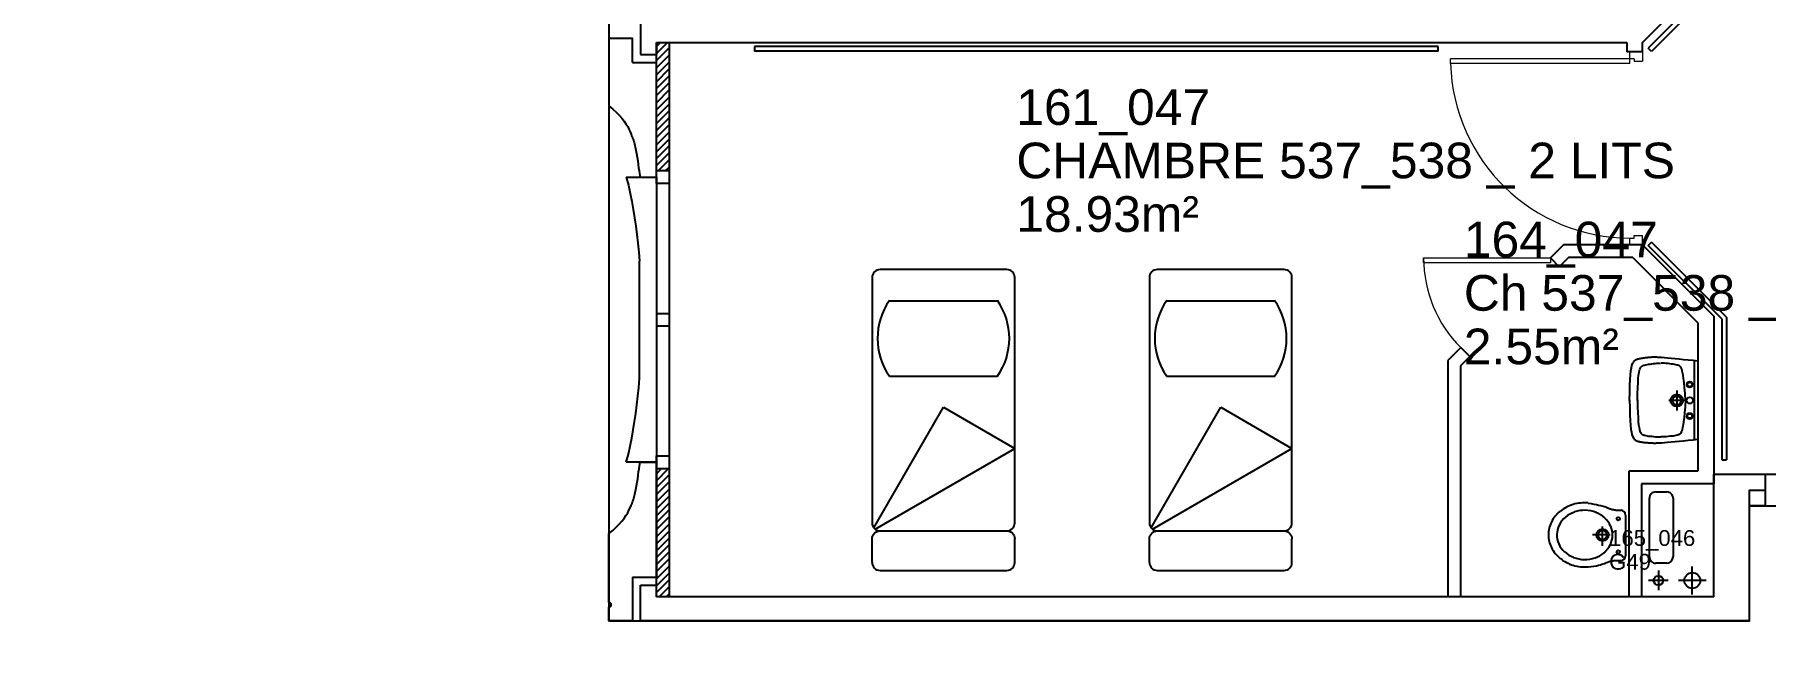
# Model space of a CAD drawing. Header units: metres. Extents: x -5 to 211, y -2 to 116.
# Drawn here: x 154.73 to 165.65, y 45.27 to 49.15 of the extents above; entities that cross this region are included whole.
import ezdxf

# ---------------------------------------------------------------- set-up
doc = ezdxf.new("R2010")
doc.units = ezdxf.units.M
doc.header["$MEASUREMENT"] = 0
doc.linetypes.add('CONTINU', pattern=[0])
doc.layers.get('0').update_dxf_attribs({"linetype": 'CONTINUOUS'})
for name, color, linetype in [('004 isolation', 7, 'CONTINUOUS'), ('006 sanitaire', 5, 'CONTINUOUS'), ('009 main courante', 171, 'CONTINUOUS'), ('400 Lits', 150, 'CONTINUOUS'), ('A_CHASS', 4, 'CONTINUOUS'), ('A_Etiqu_Gaine', 8, 'CONTINUOUS'), ('A_Etiqu_Gaine_code', 8, 'CONTINUOUS'), ('A_Etiqu_Local', 8, 'CONTINUOUS'), ('A_MURS_ALÈG', 7, 'CONTINU'), ('A_MURS_CLOI', 7, 'CONTINUOUS'), ('A_MURS_STRU', 7, 'CONTINU'), ('CONTOUR', 54, 'CONTINUOUS')]:
    doc.layers.add(name, color=color, linetype=linetype)
doc.layers.add('A_PORT', color=8, linetype='CONTINUOUS', lineweight=0)
doc.styles.add('Attribut', font='arial.ttf')

# ---------------------------------------------------------------- blocks, each defined once
blk = doc.blocks.new('A_Etiqu_Local')
at = {"style": 'Attribut', "flags": 1}
for tag, p in [('CODE_HOPITAL', (-0.446, 1.964)), ('CODE_SITE', (-0.446, 1.739)), ('CODE_BATIMENT', (-0.446, 1.514)), ('CODE_SECTEUR', (-0.446, 1.289)), ('CODE_ETAGE', (-0.446, 1.064)), ('NOM_NORMALISE', (-0.446, -0.843)), ('SECTEUR_ACTIVITE', (-0.446, -1.068)), ('SOUS_SECTEUR_ACTIVITE', (-0.446, -1.293)), ('VOLUME', (-0.446, -1.518)), ('SERVICE', (-0.446, -1.743)), ('CODE_UG', (-0.446, -1.968)), ('CODE_UA', (-0.446, -2.193)), ('CODE_POLE', (-0.446, -2.418)), ('OCCUPANT_EXTERNE', (-0.446, -2.643)), ('DISPONIBILITE', (-0.446, -2.868)), ('ACCES_HANDICAPES', (-0.446, -3.093)), ('NATURE_SOL', (-0.446, -3.318)), ('RISQUE_LABORATOIRE', (-0.446, -3.543)), ('AMIANTE', (-0.446, -3.768))]:
    blk.add_attdef(tag, p, '', height=0.15, dxfattribs=at)
at = {"layer": 'A_Etiqu_Local', "style": 'Attribut'}
for tag, p in [('CODE_PIECE', (-0.444, 0.528)), ('NOM_USAGE', (-0.444, 0.191)), ('SURFACE', (-0.444, -0.147))]:
    blk.add_attdef(tag, p, '', height=0.225, dxfattribs=at)
blk = doc.blocks.new('A_Etiqu_Gaine')
at = {"style": 'Attribut', "flags": 1}
for tag, p in [('CODE_HOPITAL', (-0.432, 0.865)), ('CODE_SITE', (-0.432, 0.715)), ('CODE_BATIMENT', (-0.432, 0.565)), ('CODE_SECTEUR', (-0.432, 0.415)), ('CODE_ETAGE', (-0.432, 0.265)), ('NOM_NORMALISE', (-0.432, -0.335)), ('SECTEUR_ACTIVITE', (-0.432, -0.485)), ('SOUS_SECTEUR_ACTIVITE', (-0.432, -0.635)), ('SURFACE', (-0.432, -0.785)), ('CODE_UG', (-0.432, -0.935)), ('CODE_POLE', (-0.432, -1.085)), ('AMIANTE', (-0.432, -1.235))]:
    blk.add_attdef(tag, p, '', height=0.1, dxfattribs=at)
at = {"layer": 'A_Etiqu_Gaine', "style": 'Attribut'}
blk.add_attdef('NOM_USAGE', (-0.432, -0.185), '', height=0.1, dxfattribs=at)
at = {"layer": 'A_Etiqu_Gaine_code', "style": 'Attribut'}
blk.add_attdef('CODE_PIECE', (-0.432, -0.035), '', height=0.1, dxfattribs=at)

msp = doc.modelspace()

# ---------------------------------------------------------------- linework, layer by layer
at = {"layer": '004 isolation', "color": 8, "linetype": 'Continuous'}
for p, q in [((158.676, 49.096), (158.65, 49.07)), ((158.65, 49.026), (158.721, 49.096)), ((158.65, 49.096), (158.73, 49.096)), ((158.65, 48.206), (158.65, 49.096)), ((158.73, 49.062), (158.65, 48.982)), ((158.73, 49.096), (158.73, 48.206)), ((158.65, 48.937), (158.73, 49.017)), ((158.73, 48.973), (158.65, 48.893)), ((158.65, 48.849), (158.73, 48.929)), ((158.73, 48.885), (158.65, 48.805)), ((158.65, 48.761), (158.73, 48.841)), ((158.73, 48.797), (158.65, 48.716)), ((158.65, 48.672), (158.73, 48.752)), ((158.73, 48.708), (158.65, 48.628)), ((158.65, 48.584), (158.73, 48.664)), ((158.73, 48.62), (158.65, 48.54)), ((158.65, 48.496), (158.73, 48.576)), ((158.73, 48.531), (158.65, 48.451)), ((158.65, 48.407), (158.73, 48.487)), ((158.73, 48.443), (158.65, 48.363)), ((158.65, 48.319), (158.73, 48.399)), ((158.73, 48.355), (158.662, 48.286)), ((158.706, 48.286), (158.73, 48.31)), ((158.73, 48.286), (158.65, 48.286)), ((158.73, 48.206), (158.65, 48.206)), ((158.65, 46.486), (158.73, 46.486)), ((158.65, 45.596), (158.65, 46.486)), ((158.73, 46.486), (158.73, 45.596)), ((158.682, 46.406), (158.65, 46.374)), ((158.65, 46.33), (158.727, 46.406)), ((158.65, 46.406), (158.73, 46.406)), ((158.73, 46.366), (158.65, 46.286)), ((158.65, 46.242), (158.73, 46.322)), ((158.73, 46.277), (158.65, 46.197)), ((158.65, 46.153), (158.73, 46.233)), ((158.73, 46.189), (158.65, 46.109)), ((158.65, 46.065), (158.73, 46.145)), ((158.73, 46.101), (158.65, 46.021)), ((158.65, 45.976), (158.73, 46.056)), ((158.73, 46.012), (158.65, 45.932)), ((158.65, 45.888), (158.73, 45.968)), ((158.73, 45.924), (158.65, 45.844)), ((158.65, 45.8), (158.73, 45.88)), ((158.73, 45.836), (158.65, 45.756)), ((158.65, 45.711), (158.73, 45.791)), ((158.73, 45.747), (158.65, 45.667)), ((158.65, 45.623), (158.73, 45.703)), ((158.73, 45.596), (158.65, 45.596)), ((158.73, 45.659), (158.668, 45.596)), ((158.712, 45.596), (158.73, 45.615))]:
    msp.add_line(p, q, dxfattribs=at)
at = {"layer": '006 sanitaire', "color": 8, "linetype": 'Continuous'}
for p, q in [((164.823, 47.087), (164.826, 47.089)), ((164.826, 47.089), (164.829, 47.091)), ((164.829, 47.091), (164.831, 47.093)), ((164.831, 47.093), (164.835, 47.095)), ((164.835, 47.095), (164.838, 47.096)), ((164.838, 47.096), (164.842, 47.098)), ((164.842, 47.098), (164.846, 47.099)), ((164.846, 47.099), (164.85, 47.1)), ((164.85, 47.1), (164.855, 47.101)), ((164.855, 47.101), (164.86, 47.102)), ((164.86, 47.102), (164.866, 47.103)), ((164.866, 47.103), (164.872, 47.104)), ((164.872, 47.104), (164.878, 47.105)), ((164.878, 47.105), (164.885, 47.106)), ((164.885, 47.106), (164.891, 47.107)), ((164.891, 47.107), (164.898, 47.108)), ((164.898, 47.108), (164.904, 47.108)), ((164.904, 47.108), (164.911, 47.109)), ((164.911, 47.109), (164.917, 47.109)), ((164.917, 47.109), (164.923, 47.11)), ((164.923, 47.11), (164.929, 47.11)), ((164.929, 47.11), (164.934, 47.111)), ((164.934, 47.111), (164.94, 47.111)), ((164.94, 47.111), (164.945, 47.111)), ((164.945, 47.111), (164.951, 47.111)), ((164.951, 47.111), (164.957, 47.111)), ((164.957, 47.111), (164.964, 47.111)), ((164.964, 47.111), (164.97, 47.11)), ((164.97, 47.11), (164.978, 47.11)), ((164.978, 47.11), (164.994, 47.109)), ((164.994, 47.109), (165.013, 47.108)), ((165.013, 47.108), (165.033, 47.106)), ((165.033, 47.106), (165.056, 47.104)), ((165.056, 47.104), (165.08, 47.101)), ((165.08, 47.101), (165.107, 47.099)), ((165.107, 47.099), (165.134, 47.096)), ((165.134, 47.096), (165.163, 47.093)), ((165.163, 47.093), (165.194, 47.09)), ((165.194, 47.09), (165.225, 47.087)), ((164.797, 46.969), (164.799, 46.999)), ((164.799, 46.999), (164.802, 47.023)), ((164.802, 47.023), (164.805, 47.042)), ((164.805, 47.042), (164.808, 47.057)), ((164.808, 47.057), (164.812, 47.069)), ((164.812, 47.069), (164.817, 47.077)), ((164.817, 47.077), (164.821, 47.084)), ((164.821, 47.084), (164.823, 47.087)), ((165.2, 47.087), (165.2, 46.591)), ((165.225, 47.087), (165.225, 46.591)), ((164.793, 46.837), (164.794, 46.889)), ((164.794, 46.889), (164.795, 46.932)), ((164.795, 46.932), (164.797, 46.969)), ((165.091, 46.9), (165.091, 46.774)), ((164.793, 46.841), (164.794, 46.79)), ((164.794, 46.79), (164.795, 46.746)), ((165.142, 46.837), (165.04, 46.837)), ((164.795, 46.746), (164.797, 46.71)), ((164.797, 46.71), (164.799, 46.68)), ((164.799, 46.68), (164.802, 46.655)), ((164.802, 46.655), (164.805, 46.636)), ((164.805, 46.636), (164.808, 46.621)), ((164.808, 46.621), (164.812, 46.61)), ((164.812, 46.61), (164.817, 46.601)), ((164.817, 46.601), (164.821, 46.594)), ((164.821, 46.594), (164.823, 46.591)), ((164.823, 46.591), (164.826, 46.589)), ((164.826, 46.589), (164.829, 46.587)), ((164.829, 46.587), (164.831, 46.585)), ((164.831, 46.585), (164.835, 46.583)), ((164.835, 46.583), (164.838, 46.582)), ((164.838, 46.582), (164.842, 46.58)), ((164.842, 46.58), (164.846, 46.579)), ((164.846, 46.579), (164.85, 46.578)), ((164.85, 46.578), (164.855, 46.577)), ((164.855, 46.577), (164.86, 46.576)), ((164.86, 46.576), (164.866, 46.575)), ((164.866, 46.575), (164.872, 46.574)), ((164.872, 46.574), (164.878, 46.573)), ((164.878, 46.573), (164.885, 46.572)), ((164.885, 46.572), (164.891, 46.571)), ((164.891, 46.571), (164.898, 46.571)), ((164.898, 46.571), (164.904, 46.57)), ((164.904, 46.57), (164.911, 46.569)), ((164.911, 46.569), (164.917, 46.569)), ((164.917, 46.569), (164.923, 46.568)), ((164.923, 46.568), (164.929, 46.568)), ((164.929, 46.568), (164.934, 46.568)), ((164.934, 46.568), (164.94, 46.568)), ((164.94, 46.568), (164.945, 46.567)), ((164.945, 46.567), (164.951, 46.567)), ((164.951, 46.567), (164.957, 46.567)), ((164.957, 46.567), (164.964, 46.568)), ((164.964, 46.568), (164.97, 46.568)), ((164.97, 46.568), (164.978, 46.568)), ((164.978, 46.568), (164.994, 46.569)), ((164.994, 46.569), (165.013, 46.571)), ((165.013, 46.571), (165.033, 46.573)), ((165.033, 46.573), (165.056, 46.575)), ((165.056, 46.575), (165.08, 46.577)), ((165.08, 46.577), (165.107, 46.58)), ((165.107, 46.58), (165.134, 46.582)), ((165.134, 46.582), (165.163, 46.585)), ((165.163, 46.585), (165.194, 46.588)), ((165.194, 46.588), (165.225, 46.591)), ((164.918, 45.849), (164.918, 46.219)), ((164.958, 46.259), (165.028, 46.259)), ((165.068, 46.219), (165.068, 45.849)), ((164.532, 46.188), (164.551, 46.185)), ((164.551, 46.185), (164.568, 46.182)), ((164.568, 46.182), (164.584, 46.179)), ((164.584, 46.179), (164.597, 46.176)), ((164.597, 46.176), (164.609, 46.173)), ((164.609, 46.173), (164.619, 46.171)), ((164.619, 46.171), (164.627, 46.168)), ((164.627, 46.168), (164.635, 46.166)), ((164.635, 46.166), (164.642, 46.164)), ((164.642, 46.164), (164.647, 46.161)), ((164.647, 46.161), (164.65, 46.161)), ((164.65, 46.161), (164.652, 46.16)), ((164.652, 46.16), (164.655, 46.159)), ((164.655, 46.159), (164.657, 46.158)), ((164.657, 46.158), (164.659, 46.157)), ((164.659, 46.157), (164.661, 46.156)), ((164.661, 46.156), (164.663, 46.156)), ((164.663, 46.156), (164.665, 46.155)), ((164.665, 46.155), (164.667, 46.154)), ((164.667, 46.154), (164.669, 46.153)), ((164.669, 46.153), (164.672, 46.153)), ((164.672, 46.153), (164.674, 46.152)), ((164.674, 46.152), (164.676, 46.151)), ((164.676, 46.151), (164.678, 46.15)), ((164.678, 46.15), (164.68, 46.15)), ((164.68, 46.15), (164.683, 46.149)), ((164.683, 46.149), (164.685, 46.148)), ((164.685, 46.148), (164.687, 46.148)), ((164.687, 46.148), (164.69, 46.147)), ((164.69, 46.147), (164.692, 46.147)), ((164.692, 46.147), (164.696, 46.146)), ((164.696, 46.146), (164.701, 46.145)), ((164.701, 46.145), (164.705, 46.145)), ((164.705, 46.145), (164.709, 46.144)), ((164.709, 46.144), (164.713, 46.144)), ((164.713, 46.144), (164.718, 46.144)), ((164.718, 46.144), (164.722, 46.144)), ((164.722, 46.144), (164.727, 46.144)), ((164.727, 46.144), (164.731, 46.144)), ((164.731, 46.144), (164.736, 46.144)), ((164.736, 46.144), (164.739, 46.143)), ((164.768, 46.113), (164.768, 45.856)), ((164.622, 45.919), (164.622, 46.041)), ((164.671, 45.987), (164.559, 45.987)), ((164.532, 45.787), (164.551, 45.789)), ((164.551, 45.789), (164.568, 45.791)), ((164.568, 45.791), (164.584, 45.793)), ((164.584, 45.793), (164.597, 45.796)), ((164.597, 45.796), (164.609, 45.799)), ((164.609, 45.799), (164.619, 45.802)), ((164.619, 45.802), (164.627, 45.805)), ((164.627, 45.805), (164.635, 45.808)), ((164.635, 45.808), (164.642, 45.81)), ((164.642, 45.81), (164.647, 45.813)), ((164.647, 45.813), (164.65, 45.814)), ((164.65, 45.814), (164.652, 45.815)), ((164.652, 45.815), (164.655, 45.816)), ((164.655, 45.816), (164.657, 45.817)), ((164.657, 45.817), (164.659, 45.817)), ((164.659, 45.817), (164.661, 45.818)), ((164.661, 45.818), (164.663, 45.819)), ((164.663, 45.819), (164.665, 45.82)), ((164.665, 45.82), (164.667, 45.82)), ((164.667, 45.82), (164.669, 45.821)), ((164.669, 45.821), (164.672, 45.821)), ((164.672, 45.821), (164.674, 45.822)), ((164.674, 45.822), (164.676, 45.822)), ((164.676, 45.822), (164.678, 45.823)), ((164.678, 45.823), (164.68, 45.823)), ((164.68, 45.823), (164.683, 45.823)), ((164.683, 45.823), (164.685, 45.824)), ((164.685, 45.824), (164.687, 45.824)), ((164.687, 45.824), (164.69, 45.824)), ((164.69, 45.824), (164.692, 45.825)), ((164.692, 45.825), (164.696, 45.825)), ((164.696, 45.825), (164.701, 45.825)), ((164.701, 45.825), (164.705, 45.826)), ((164.705, 45.826), (164.709, 45.826)), ((164.709, 45.826), (164.713, 45.826)), ((164.713, 45.826), (164.718, 45.826)), ((164.718, 45.826), (164.722, 45.826)), ((164.722, 45.826), (164.727, 45.826)), ((164.727, 45.826), (164.731, 45.826)), ((164.731, 45.826), (164.736, 45.826)), ((164.736, 45.826), (164.739, 45.826)), ((165.028, 45.809), (164.958, 45.809)), ((165.189, 45.612), (165.189, 45.788)), ((165.036, 45.7), (164.913, 45.7)), ((164.975, 45.762), (164.975, 45.639)), ((165.277, 45.7), (165.101, 45.7))]:
    msp.add_line(p, q, dxfattribs=at)
for points in [[(164.844, 46.837), (164.844, 46.881), (164.845, 46.918), (164.847, 46.949), (164.848, 46.975), (164.85, 46.996), (164.853, 47.012), (164.855, 47.025), (164.858, 47.034), (164.862, 47.042), (164.865, 47.047), (164.865, 47.047), (164.867, 47.049), (164.868, 47.051), (164.87, 47.053), (164.872, 47.054), (164.874, 47.056), (164.877, 47.057), (164.879, 47.058), (164.882, 47.059), (164.885, 47.06), (164.888, 47.06), (164.888, 47.06), (164.895, 47.062), (164.904, 47.064), (164.913, 47.065), (164.923, 47.066), (164.933, 47.068), (164.944, 47.069), (164.955, 47.07), (164.966, 47.071), (164.977, 47.071), (164.988, 47.072)], [(165.146, 46.837), (165.143, 46.881), (165.14, 46.918), (165.137, 46.949), (165.134, 46.975), (165.131, 46.996), (165.128, 47.012), (165.125, 47.025), (165.122, 47.034), (165.119, 47.042), (165.116, 47.047), (165.116, 47.047), (165.114, 47.049), (165.112, 47.051), (165.111, 47.053), (165.109, 47.054), (165.106, 47.056), (165.104, 47.057), (165.102, 47.058), (165.099, 47.059), (165.096, 47.06), (165.093, 47.06), (165.093, 47.06), (165.085, 47.062), (165.077, 47.064), (165.068, 47.065), (165.058, 47.066), (165.047, 47.068), (165.037, 47.069), (165.025, 47.07), (165.014, 47.071), (165.003, 47.071), (164.993, 47.072)], [(164.844, 46.84), (164.844, 46.796), (164.845, 46.759), (164.847, 46.728), (164.848, 46.702), (164.85, 46.682), (164.853, 46.665), (164.855, 46.652), (164.858, 46.643), (164.862, 46.636), (164.865, 46.63), (164.865, 46.63), (164.867, 46.628), (164.868, 46.626), (164.87, 46.624), (164.872, 46.623), (164.874, 46.622), (164.877, 46.62), (164.879, 46.619), (164.882, 46.619), (164.885, 46.618), (164.888, 46.617), (164.888, 46.617), (164.895, 46.615), (164.904, 46.614), (164.913, 46.612), (164.923, 46.611), (164.934, 46.61), (164.945, 46.608), (164.956, 46.607), (164.967, 46.607), (164.979, 46.606), (164.99, 46.606)], [(165.146, 46.84), (165.143, 46.796), (165.14, 46.759), (165.137, 46.728), (165.134, 46.702), (165.131, 46.682), (165.128, 46.665), (165.125, 46.652), (165.122, 46.643), (165.119, 46.636), (165.116, 46.63), (165.116, 46.63), (165.114, 46.628), (165.112, 46.626), (165.111, 46.624), (165.109, 46.623), (165.106, 46.622), (165.104, 46.62), (165.102, 46.619), (165.099, 46.619), (165.096, 46.618), (165.093, 46.617), (165.093, 46.617), (165.085, 46.615), (165.077, 46.614), (165.068, 46.612), (165.058, 46.611), (165.047, 46.61), (165.036, 46.608), (165.025, 46.607), (165.013, 46.607), (165.002, 46.606), (164.99, 46.606)]]:
    msp.add_lwpolyline(points, dxfattribs=at)
for centre, radius in [((165.091, 46.837), 0.0387), ((165.173, 46.937), 0.0189), ((165.173, 46.937), 0.0144), ((165.091, 46.837), 0.0274), ((165.173, 46.837), 0.0204), ((165.173, 46.738), 0.0189), ((165.173, 46.738), 0.0144), ((164.622, 45.987), 0.0383), ((164.622, 45.987), 0.0276), ((164.722, 46.09), 0.0105), ((164.722, 45.88), 0.0105), ((164.975, 45.7), 0.03), ((165.189, 45.7), 0.05)]:
    msp.add_circle(centre, radius, dxfattribs=at)
for centre, radius, start, end in [((164.958, 46.219), 0.04, 89.9992, 179.9993), ((165.028, 46.219), 0.04, 359.9992, 89.9993), ((164.485, 45.976), 0.207, 128.6628, 153.3774), ((164.501, 45.956), 0.232, 106.2205, 128.6625), ((164.502, 45.965), 0.176, 108.9099, 130.2675), ((164.509, 45.93), 0.26, 85.0191, 106.2202), ((164.509, 45.944), 0.199, 68.7184, 108.9193), ((164.517, 45.965), 0.176, 47.3606, 68.7182), ((164.738, 46.113), 0.03, 360, 87.8165), ((164.46, 45.988), 0.179, 153.377, 180), ((164.472, 45.988), 0.138, 153.6903, 203.9157), ((164.49, 45.979), 0.158, 130.2679, 153.6901), ((164.529, 45.978), 0.158, 23.9381, 47.3603), ((164.548, 45.987), 0.138, 333.69, 23.939), ((164.461, 45.988), 0.18, 180.0004, 206.5189), ((164.488, 46.002), 0.21, 206.5185, 231.0211), ((164.49, 45.996), 0.158, 203.9381, 227.3603), ((164.53, 45.996), 0.158, 310.2686, 333.6908), ((164.504, 46.021), 0.235, 231.0213, 253.3003), ((164.503, 46.01), 0.176, 227.361, 248.7187), ((164.511, 46.045), 0.26, 253.3007, 274.4634), ((164.511, 46.031), 0.199, 248.7182, 288.8853), ((164.518, 46.009), 0.176, 288.9107, 310.2683), ((164.738, 45.856), 0.03, 272.1835, 360), ((164.958, 45.849), 0.04, 179.9992, 269.9993), ((165.028, 45.849), 0.04, 270, 0)]:
    msp.add_arc(centre, radius, start, end, dxfattribs=at)
at = {"layer": '009 main courante', "color": 8, "linetype": 'Continuous'}
for p, q in [((165.375, 49.525), (164.91, 49.061)), ((165.405, 49.513), (164.932, 49.039)), ((163.585, 49.071), (159.27, 49.071)), ((159.27, 49.071), (159.27, 49.041)), ((164.932, 49.039), (164.91, 49.061)), ((163.585, 49.041), (159.27, 49.041)), ((164.91, 47.815), (164.932, 47.836)), ((165.375, 47.351), (164.91, 47.815)), ((165.405, 47.363), (164.932, 47.836)), ((165.375, 47.351), (165.375, 46.461)), ((165.405, 47.363), (165.405, 46.461)), ((165.375, 46.461), (165.405, 46.461))]:
    msp.add_line(p, q, dxfattribs=at)
at = {"layer": '009 main courante', "color": 8}
msp.add_line((163.585, 49.041), (163.585, 49.071), dxfattribs=at)
at = {"layer": '400 Lits', "color": 8, "linetype": 'Continuous'}
for p, q in [((160.122, 47.466), (160.803, 47.466)), ((161.872, 47.466), (162.553, 47.466)), ((160.122, 46.989), (160.803, 46.989)), ((161.872, 46.989), (162.553, 46.989)), ((160.023, 46.032), (160.462, 46.793)), ((160.462, 46.793), (160.912, 46.533)), ((161.773, 46.032), (162.212, 46.793)), ((162.212, 46.793), (162.662, 46.533)), ((160.031, 46.024), (160.912, 46.533)), ((161.781, 46.024), (162.662, 46.533)), ((160.062, 46.013), (160.862, 46.013)), ((161.812, 46.013), (162.612, 46.013)), ((160.012, 45.813), (160.012, 45.963)), ((160.912, 45.813), (160.912, 45.963)), ((161.762, 45.813), (161.762, 45.963)), ((162.662, 45.813), (162.662, 45.963))]:
    msp.add_line(p, q, dxfattribs=at)
for points in [[(160.912, 46.063), (160.912, 47.613, 0.414214), (160.862, 47.663), (160.062, 47.663, 0.414214), (160.012, 47.613), (160.012, 46.063)], [(162.662, 46.063), (162.662, 47.613, 0.414214), (162.612, 47.663), (161.812, 47.663, 0.414214), (161.762, 47.613), (161.762, 46.063)], [(160.012, 46.063, 0.414213), (160.062, 46.013), (160.862, 46.013, 0.414214), (160.912, 46.063)], [(160.012, 45.963, -0.414214), (160.062, 46.013), (160.862, 46.013, -0.414214), (160.912, 45.963)], [(161.762, 46.063, 0.414213), (161.812, 46.013), (162.612, 46.013, 0.414214), (162.662, 46.063)], [(161.762, 45.963, -0.414214), (161.812, 46.013), (162.612, 46.013, -0.414214), (162.662, 45.963)], [(160.012, 45.813, 0.414213), (160.062, 45.763), (160.862, 45.763, 0.414214), (160.912, 45.813)], [(161.762, 45.813, 0.414213), (161.812, 45.763), (162.612, 45.763, 0.414214), (162.662, 45.813)]]:
    msp.add_lwpolyline(points, format="xyb", dxfattribs=at)
for centre, start, end in [((160.462, 47.228), 145.0078, 214.9925), ((160.462, 47.228), 325.0079, 34.9919), ((162.212, 47.228), 145.0078, 214.9925), ((162.212, 47.228), 325.0079, 34.9919)]:
    msp.add_arc(centre, 0.416, start, end, dxfattribs=at)
at = {"layer": 'A_CHASS', "color": 8, "linetype": 'Continuous'}
for p, q in [((158.73, 48.206), (158.73, 46.486)), ((158.544, 46.977), (158.544, 47.716)), ((158.533, 46.863), (158.539, 46.919)), ((158.539, 46.919), (158.544, 46.977)), ((158.52, 46.755), (158.527, 46.809)), ((158.527, 46.809), (158.533, 46.863)), ((158.495, 46.599), (158.504, 46.651)), ((158.504, 46.651), (158.512, 46.703)), ((158.512, 46.703), (158.52, 46.755)), ((158.473, 46.497), (158.484, 46.548)), ((158.484, 46.548), (158.495, 46.599)), ((158.46, 46.446), (158.473, 46.497))]:
    msp.add_line(p, q, dxfattribs=at)
for points in [[(158.46, 48.246), (158.65, 48.246), (158.65, 46.446), (158.46, 46.446)], [(158.46, 48.246), (158.473, 48.195), (158.484, 48.144), (158.495, 48.093), (158.504, 48.041), (158.512, 47.99), (158.52, 47.937), (158.527, 47.884), (158.533, 47.829), (158.539, 47.773), (158.544, 47.716)], [(158.65, 47.386), (158.73, 47.386)], [(158.73, 47.306), (158.65, 47.306)]]:
    msp.add_lwpolyline(points, dxfattribs=at)
at = {"layer": 'A_MURS_ALÈG', "color": 8, "ltscale": 200}
for p, q in [((158.35, 48.696), (158.35, 45.996)), ((165.65, 46.371), (167.1, 46.371))]:
    msp.add_line(p, q, dxfattribs=at)
at = {"layer": 'A_MURS_CLOI', "color": 8, "linetype": 'Continuous'}
for p, q in [((164.875, 49.096), (165.325, 49.546)), ((158.65, 49.096), (164.775, 49.096)), ((164.775, 49.096), (164.775, 49.038)), ((164.775, 49.096), (164.775, 49.096)), ((164.775, 49.096), (164.775, 49.096)), ((164.875, 49.038), (164.875, 49.096)), ((164.875, 49.038), (164.775, 49.038)), ((164.375, 47.818), (164.293, 47.736)), ((164.875, 47.818), (164.375, 47.818)), ((164.875, 47.818), (165.325, 47.368)), ((164.293, 47.736), (164.349, 47.679)), ((164.408, 47.738), (164.349, 47.679)), ((164.814, 47.738), (164.408, 47.738)), ((164.814, 47.738), (165.225, 47.327)), ((165.225, 47.327), (165.225, 46.39)), ((165.325, 47.368), (165.325, 46.31)), ((163.727, 47.17), (163.645, 47.088)), ((163.645, 47.088), (163.645, 45.596)), ((163.784, 47.114), (163.725, 47.055)), ((163.727, 47.17), (163.784, 47.114)), ((163.725, 47.055), (163.725, 45.596)), ((165.225, 46.39), (164.788, 46.39)), ((164.788, 46.39), (164.788, 45.596)), ((165.325, 46.31), (164.868, 46.31)), ((164.868, 46.31), (164.868, 45.596))]:
    msp.add_line(p, q, dxfattribs=at)
msp.add_lwpolyline([(165.65, 46.171), (165.55, 46.171), (165.55, 46.271), (165.65, 46.271)], close=True, dxfattribs=at)
at = {"layer": 'A_MURS_STRU', "color": 8, "linetype": 'Continuous'}
for p, q in [((158.55, 49.271), (158.55, 49.021)), ((158.65, 49.096), (158.65, 49.021)), ((158.5, 48.971), (158.65, 48.971)), ((158.55, 49.021), (158.65, 49.021)), ((158.65, 48.246), (158.65, 48.971)), ((158.55, 48.246), (158.65, 48.246)), ((158.55, 46.446), (158.65, 46.446)), ((158.65, 46.446), (158.65, 45.721)), ((165.325, 46.371), (165.65, 46.371)), ((165.325, 45.596), (165.325, 46.371)), ((165.65, 46.371), (165.65, 46.271)), ((165.55, 46.271), (165.65, 46.271)), ((165.55, 45.446), (165.55, 46.271)), ((158.5, 45.721), (158.65, 45.721)), ((158.55, 45.446), (158.55, 45.671)), ((158.55, 45.671), (158.65, 45.671)), ((158.65, 45.596), (158.65, 45.671)), ((165.325, 45.596), (158.65, 45.596)), ((165.55, 45.446), (158.55, 45.446))]:
    msp.add_line(p, q, dxfattribs=at)
for points in [[(158.5, 48.971), (158.5, 49.121), (158.35, 49.121), (158.35, 48.696)], [(158.35, 48.696), (158.375, 48.676), (158.397, 48.656), (158.416, 48.637), (158.432, 48.618), (158.446, 48.6), (158.458, 48.583), (158.469, 48.566), (158.477, 48.549), (158.485, 48.533), (158.491, 48.518), (158.491, 48.518), (158.494, 48.51), (158.497, 48.503), (158.5, 48.495), (158.503, 48.488), (158.505, 48.48), (158.507, 48.472), (158.51, 48.464), (158.512, 48.456), (158.514, 48.447), (158.516, 48.437), (158.516, 48.437), (158.52, 48.417), (158.524, 48.395), (158.528, 48.373), (158.532, 48.35), (158.535, 48.327), (158.538, 48.306), (158.541, 48.287), (158.543, 48.27), (158.546, 48.256), (158.548, 48.246)], [(158.35, 45.996), (158.375, 46.016), (158.397, 46.036), (158.416, 46.055), (158.432, 46.074), (158.446, 46.092), (158.458, 46.11), (158.469, 46.127), (158.477, 46.143), (158.485, 46.159), (158.491, 46.174), (158.491, 46.174), (158.494, 46.182), (158.497, 46.189), (158.5, 46.197), (158.503, 46.204), (158.505, 46.212), (158.507, 46.22), (158.51, 46.228), (158.512, 46.237), (158.514, 46.245), (158.516, 46.255), (158.516, 46.255), (158.52, 46.275), (158.524, 46.297), (158.528, 46.32), (158.532, 46.342), (158.535, 46.365), (158.538, 46.386), (158.541, 46.405), (158.543, 46.422), (158.546, 46.436), (158.548, 46.446)], [(158.35, 45.561), (158.35, 45.996)], [(158.5, 45.721), (158.5, 45.446), (158.35, 45.446), (158.35, 45.531)]]:
    msp.add_lwpolyline(points, dxfattribs=at)
msp.add_arc((158.35, 45.546), 0.015, 270, 90, dxfattribs=at)
at = {"layer": 'A_PORT', "color": 8, "linetype": 'Continuous'}
for p, q in [((164.823, 48.994), (163.663, 48.994)), ((163.663, 48.964), (163.663, 48.994)), ((164.795, 48.964), (163.663, 48.964)), ((164.875, 49.038), (164.795, 49.038)), ((164.795, 48.964), (164.795, 49.038)), ((164.823, 48.994), (164.823, 48.978)), ((164.823, 48.978), (164.875, 48.978)), ((164.875, 49.038), (164.875, 48.978)), ((164.795, 47.862), (164.823, 47.862)), ((164.795, 47.818), (164.795, 47.862)), ((164.823, 47.878), (164.875, 47.878)), ((164.823, 47.862), (164.823, 47.878)), ((164.875, 47.818), (164.875, 47.878)), ((164.875, 47.818), (164.795, 47.818)), ((163.493, 47.706), (163.493, 47.736)), ((163.493, 47.736), (164.293, 47.736)), ((164.293, 47.706), (163.493, 47.706)), ((164.293, 47.736), (164.293, 47.706))]:
    msp.add_line(p, q, dxfattribs=at)
for centre, radius, start, end in [((164.795, 48.994), 1.132, 181.5186, 270), ((164.293, 47.736), 0.8, 180, 225)]:
    msp.add_arc(centre, radius, start, end, dxfattribs=at)
at = {"layer": 'CONTOUR', "color": 8}
msp.add_lwpolyline([(143.8, 92.646), (143.8, 78.046), (145.075, 78.046), (145.075, 56.447), (151.35, 56.446), (151.35, 56.734), (158.35, 56.734), (158.35, 45.446), (165.55, 45.446), (165.55, 46.171), (167.2, 46.171), (167.201, 45.271), (185.4, 45.271), (185.4, 49.721), (187.25, 49.721)], dxfattribs=at)

# ---------------------------------------------------------------- block references
at = {"layer": 'A_Etiqu_Gaine', "color": 8}
ref = msp.add_blockref('A_Etiqu_Gaine', (165.096, 45.953), dxfattribs=at)
ref.add_attrib('CODE_PIECE', '165_046', (164.664, 45.918), dxfattribs={"layer": 'A_Etiqu_Gaine_code', "height": 0.1, "style": 'Attribut'})
ref.add_attrib('NOM_USAGE', 'G49', (164.664, 45.768), dxfattribs={"height": 0.1, "style": 'Attribut'})
at = {"layer": 'A_Etiqu_Local', "color": 8}
ref = msp.add_blockref('A_Etiqu_Local', (161.366, 48.048), dxfattribs=at)
ref.add_attrib('CODE_PIECE', '161_047', (160.922, 48.576), dxfattribs={"height": 0.225, "style": 'Attribut'})
ref.add_attrib('NOM_USAGE', 'CHAMBRE 537_538 _ 2 LITS', (160.922, 48.239), dxfattribs={"height": 0.225, "style": 'Attribut'})
ref.add_attrib('SURFACE', '18.93m²', (160.922, 47.901), dxfattribs={"height": 0.225, "style": 'Attribut'})
ref = msp.add_blockref('A_Etiqu_Local', (164.191, 47.212), dxfattribs=at)
ref.add_attrib('CODE_PIECE', '164_047', (163.747, 47.74), dxfattribs={"height": 0.225, "style": 'Attribut'})
ref.add_attrib('NOM_USAGE', 'Ch 537_538 _ Sanit', (163.747, 47.403), dxfattribs={"height": 0.225, "style": 'Attribut'})
ref.add_attrib('SURFACE', '2.55m²', (163.747, 47.065), dxfattribs={"height": 0.225, "style": 'Attribut'})

doc.saveas('drawing.dxf')
